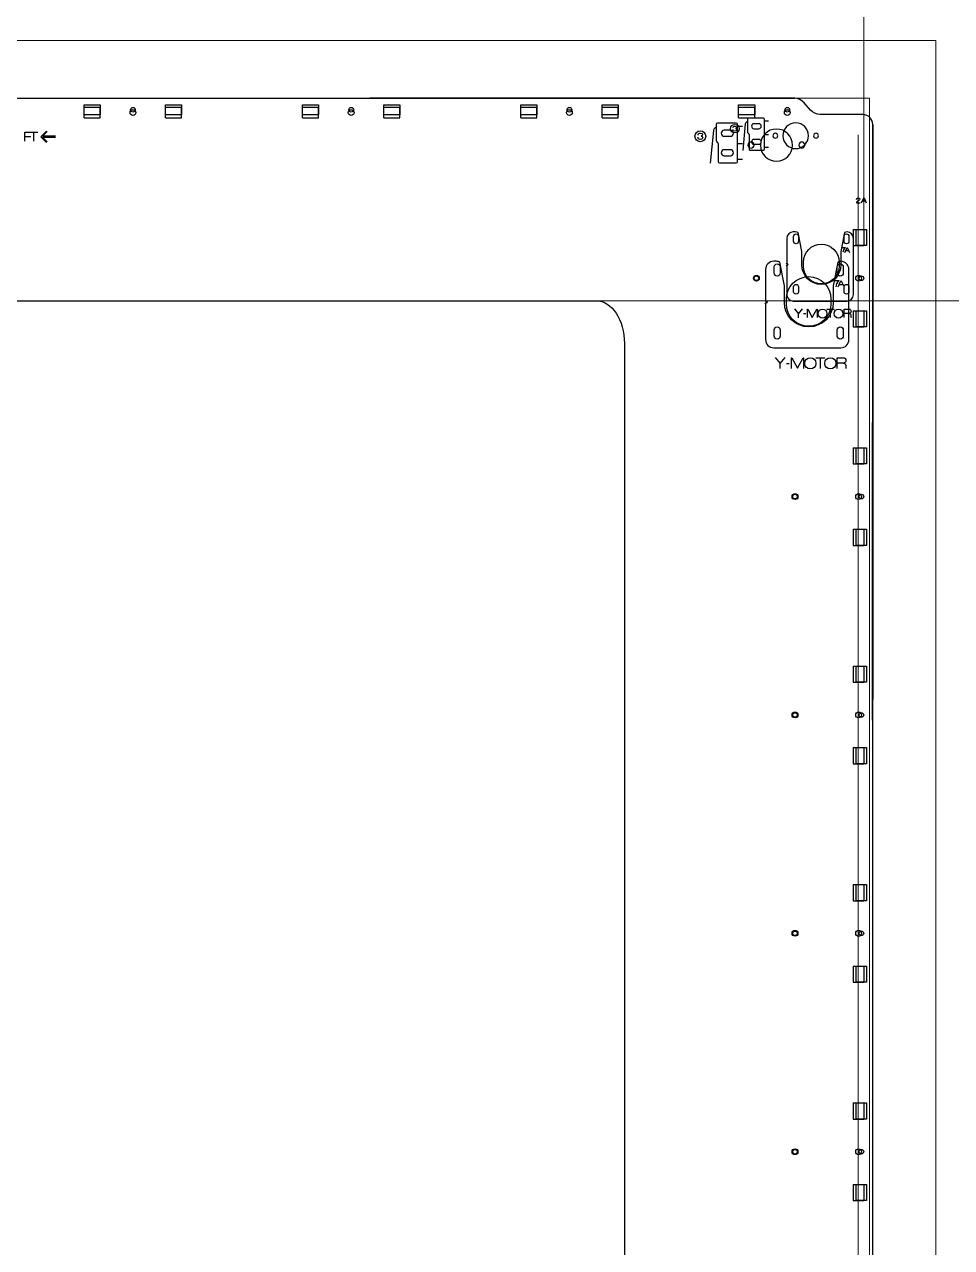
# Model space of a CAD drawing. Header units: millimetres. Extents: x -1949 to 1995, y -2739 to 1842.
# Drawn here: x -391 to 65, y 14 to 615 of the extents above; entities that cross this region are included whole.
import ezdxf

# ---------------------------------------------------------------- set-up
doc = ezdxf.new("R2010")
doc.units = ezdxf.units.MM
for name, color, linetype, true_color in [('CHANGED_PARTS', 3, 'Continuous', 0x00ff00), ('CUTS', 1, 'Continuous', 0xff0000), ('ORIGIONAL_PARTS_THAT_WERE_', 6, 'Continuous', 0xff00ff), ('TEXT', 5, 'Continuous', 0x0000ff)]:
    doc.layers.add(name, color=color, linetype=linetype, true_color=true_color)
doc.layers.add('Laser Table', color=2, linetype='Continuous', lineweight=0, true_color=0xffff00)
doc.layers.add('Referance lines', color=2, linetype='Continuous', lineweight=0, true_color=0xffff00)

msp = doc.modelspace()

# ---------------------------------------------------------------- linework, layer by layer
at = {"layer": 'CHANGED_PARTS'}
for p, q in [((-361.44, 569.11), (-361.44, 574.31)), ((-361.44, 574.31), (-353.57, 574.31)), ((-353.57, 569.11), (-353.57, 574.31)), ((-321.44, 569.11), (-321.44, 574.31)), ((-321.44, 574.31), (-313.57, 574.31)), ((-313.57, 569.11), (-313.57, 574.31)), ((-254.1, 569.11), (-254.1, 574.31)), ((-254.1, 574.31), (-246.23, 574.31)), ((-246.23, 569.11), (-246.23, 574.31)), ((-214.1, 569.11), (-214.1, 574.31)), ((-214.1, 574.31), (-206.23, 574.31)), ((-206.23, 569.11), (-206.23, 574.31)), ((-146.76, 569.11), (-146.76, 574.31)), ((-146.76, 574.31), (-138.89, 574.31)), ((-138.89, 569.11), (-138.89, 574.31)), ((-106.76, 569.11), (-106.76, 574.31)), ((-106.76, 574.31), (-98.89, 574.31)), ((-98.89, 569.11), (-98.89, 574.31)), ((-39.59, 569.11), (-39.59, 574.31)), ((-39.59, 574.31), (-31.71, 574.31)), ((-31.71, 569.11), (-31.71, 574.31)), ((-361.44, 569.11), (-353.57, 569.11)), ((-321.44, 569.11), (-313.57, 569.11)), ((-254.1, 569.11), (-246.23, 569.11)), ((-214.1, 569.11), (-206.23, 569.11)), ((-146.76, 569.11), (-138.89, 569.11)), ((-106.76, 569.11), (-98.89, 569.11)), ((-39.59, 569.11), (-31.71, 569.11)), ((16.8, 514.19), (22, 514.19)), ((16.8, 514.19), (16.8, 506.31)), ((22, 514.19), (22, 506.31)), ((16.8, 506.31), (22, 506.31)), ((16.8, 474.19), (22, 474.19)), ((16.8, 474.19), (16.8, 466.31)), ((22, 474.19), (22, 466.31)), ((16.8, 466.31), (22, 466.31)), ((16.8, 406.85), (22, 406.85)), ((16.8, 406.85), (16.8, 398.97)), ((22, 406.85), (22, 398.97)), ((16.8, 398.97), (22, 398.97)), ((16.8, 366.85), (22, 366.85)), ((16.8, 366.85), (16.8, 358.97)), ((22, 366.85), (22, 358.97)), ((16.8, 358.97), (22, 358.97)), ((16.8, 299.51), (22, 299.51)), ((16.8, 299.51), (16.8, 291.63)), ((22, 299.51), (22, 291.63)), ((16.8, 291.63), (22, 291.63)), ((16.8, 259.51), (22, 259.51)), ((16.8, 259.51), (16.8, 251.63)), ((22, 259.51), (22, 251.63)), ((16.8, 251.63), (22, 251.63)), ((16.8, 192.17), (22, 192.17)), ((16.8, 192.17), (16.8, 184.29)), ((22, 192.17), (22, 184.29)), ((16.8, 184.29), (22, 184.29)), ((16.8, 152.17), (22, 152.17)), ((16.8, 152.17), (16.8, 144.29)), ((22, 152.17), (22, 144.29)), ((16.8, 144.29), (22, 144.29)), ((16.8, 84.83), (22, 84.83)), ((16.8, 84.83), (16.8, 76.95)), ((22, 84.83), (22, 76.95)), ((16.8, 76.95), (22, 76.95)), ((16.8, 44.83), (22, 44.83)), ((16.8, 44.83), (16.8, 36.95)), ((22, 44.83), (22, 36.95)), ((16.8, 36.95), (22, 36.95))]:
    msp.add_line(p, q, dxfattribs=at)
at = {"layer": 'CHANGED_PARTS', "color": 3, "true_color": 0x00ff00}
for points in [[(-338.93, 571.71), (-338.93, 572.49), (-338.29, 573.13), (-337.51, 573.13)], [(-337.51, 570.28), (-338.29, 570.28), (-338.93, 570.92), (-338.93, 571.71)], [(-337.51, 573.13), (-336.72, 573.13), (-336.08, 572.49), (-336.08, 571.71)], [(-336.08, 571.71), (-336.08, 570.92), (-336.72, 570.28), (-337.51, 570.28)], [(-231.59, 571.71), (-231.59, 572.49), (-230.95, 573.13), (-230.17, 573.13)], [(-230.17, 570.28), (-230.95, 570.28), (-231.59, 570.92), (-231.59, 571.71)], [(-230.17, 573.13), (-229.38, 573.13), (-228.74, 572.49), (-228.74, 571.71)], [(-228.74, 571.71), (-228.74, 570.92), (-229.38, 570.28), (-230.17, 570.28)], [(-124.25, 571.71), (-124.25, 572.49), (-123.61, 573.13), (-122.83, 573.13)], [(-122.83, 570.28), (-123.61, 570.28), (-124.25, 570.92), (-124.25, 571.71)], [(-122.83, 573.13), (-122.04, 573.13), (-121.4, 572.49), (-121.4, 571.71)], [(-121.4, 571.71), (-121.4, 570.92), (-122.04, 570.28), (-122.83, 570.28)], [(-17.07, 571.71), (-17.07, 572.49), (-16.44, 573.13), (-15.65, 573.13)], [(-15.65, 570.28), (-16.44, 570.28), (-17.07, 570.92), (-17.07, 571.71)], [(-15.65, 573.13), (-14.86, 573.13), (-14.23, 572.49), (-14.23, 571.71)], [(-14.23, 571.71), (-14.23, 570.92), (-14.86, 570.28), (-15.65, 570.28)], [(-32.31, 490.25), (-32.31, 491.04), (-31.67, 491.68), (-30.88, 491.68)], [(-30.88, 488.83), (-31.67, 488.83), (-32.31, 489.47), (-32.31, 490.25)], [(-30.88, 491.68), (-30.09, 491.68), (-29.46, 491.04), (-29.46, 490.25)], [(-29.46, 490.25), (-29.46, 489.47), (-30.09, 488.83), (-30.88, 488.83)], [(17.97, 490.25), (17.97, 491.04), (18.61, 491.68), (19.4, 491.68)], [(19.4, 488.83), (18.61, 488.83), (17.97, 489.46), (17.97, 490.25)], [(19.4, 491.68), (20.18, 491.68), (20.82, 491.04), (20.82, 490.25)], [(20.82, 490.25), (20.82, 489.46), (20.18, 488.83), (19.4, 488.83)], [(-13.3, 382.91), (-13.3, 383.7), (-12.66, 384.34), (-11.87, 384.34)], [(-11.87, 381.49), (-12.66, 381.49), (-13.3, 382.13), (-13.3, 382.91)], [(-11.87, 384.34), (-11.09, 384.34), (-10.45, 383.7), (-10.45, 382.91)], [(-10.45, 382.91), (-10.45, 382.13), (-11.09, 381.49), (-11.87, 381.49)], [(17.97, 382.91), (17.97, 383.7), (18.61, 384.34), (19.4, 384.34)], [(19.4, 381.49), (18.61, 381.49), (17.97, 382.12), (17.97, 382.91)], [(19.4, 384.34), (20.18, 384.34), (20.82, 383.7), (20.82, 382.91)], [(20.82, 382.91), (20.82, 382.12), (20.18, 381.49), (19.4, 381.49)], [(-13.3, 275.57), (-13.3, 276.36), (-12.66, 277), (-11.87, 277)], [(-11.87, 277), (-11.09, 277), (-10.45, 276.36), (-10.45, 275.57)], [(17.97, 275.57), (17.97, 276.36), (18.61, 277), (19.4, 277)], [(19.4, 277), (20.18, 277), (20.82, 276.36), (20.82, 275.57)], [(-11.87, 274.15), (-12.66, 274.15), (-13.3, 274.79), (-13.3, 275.57)], [(-10.45, 275.57), (-10.45, 274.79), (-11.09, 274.15), (-11.87, 274.15)], [(19.4, 274.15), (18.61, 274.15), (17.97, 274.78), (17.97, 275.57)], [(20.82, 275.57), (20.82, 274.78), (20.18, 274.15), (19.4, 274.15)], [(-13.3, 168.23), (-13.3, 169.02), (-12.66, 169.66), (-11.87, 169.66)], [(-11.87, 169.66), (-11.09, 169.66), (-10.45, 169.02), (-10.45, 168.23)], [(17.97, 168.23), (17.97, 169.02), (18.61, 169.66), (19.4, 169.66)], [(19.4, 169.66), (20.18, 169.66), (20.82, 169.02), (20.82, 168.23)], [(-11.87, 166.81), (-12.66, 166.81), (-13.3, 167.45), (-13.3, 168.23)], [(-10.45, 168.23), (-10.45, 167.45), (-11.09, 166.81), (-11.87, 166.81)], [(19.4, 166.81), (18.61, 166.81), (17.97, 167.44), (17.97, 168.23)], [(20.82, 168.23), (20.82, 167.44), (20.18, 166.81), (19.4, 166.81)], [(-13.3, 60.89), (-13.3, 61.68), (-12.66, 62.32), (-11.87, 62.32)], [(-11.87, 59.47), (-12.66, 59.47), (-13.3, 60.11), (-13.3, 60.89)], [(-11.87, 62.32), (-11.09, 62.32), (-10.45, 61.68), (-10.45, 60.89)], [(-10.45, 60.89), (-10.45, 60.11), (-11.09, 59.47), (-11.87, 59.47)], [(17.97, 60.89), (17.97, 61.68), (18.61, 62.32), (19.4, 62.32)], [(19.4, 59.47), (18.61, 59.47), (17.97, 60.1), (17.97, 60.89)], [(19.4, 62.32), (20.18, 62.32), (20.82, 61.68), (20.82, 60.89)], [(20.82, 60.89), (20.82, 60.1), (20.18, 59.47), (19.4, 59.47)]]:
    msp.add_open_spline(points, degree=3, dxfattribs=at)
at = {"layer": 'CHANGED_PARTS'}
for points in [[(-21.01, 563.62), (-25.37, 563.62), (-28.9, 560.08), (-28.9, 555.72)], [(-13.11, 555.72), (-13.11, 560.08), (-16.64, 563.62), (-21.01, 563.62)], [(-33.5, 557.22), (-34.33, 557.22), (-35.01, 556.55), (-35.01, 555.72)], [(-35.01, 555.72), (-35.01, 554.89), (-34.33, 554.22), (-33.5, 554.22)], [(-32, 555.72), (-32, 556.55), (-32.68, 557.22), (-33.5, 557.22)], [(-33.5, 554.22), (-32.68, 554.22), (-32, 554.89), (-32, 555.72)], [(-28.9, 555.72), (-28.9, 551.36), (-25.37, 547.82), (-21.01, 547.82)], [(-21.01, 547.82), (-16.64, 547.82), (-13.11, 551.36), (-13.11, 555.72)], [(-8.5, 557.22), (-9.33, 557.22), (-10, 556.55), (-10, 555.72)], [(-10, 555.72), (-10, 554.89), (-9.33, 554.22), (-8.5, 554.22)], [(-7.01, 555.72), (-7.01, 556.55), (-7.68, 557.22), (-8.5, 557.22)], [(-8.5, 554.22), (-7.68, 554.22), (-7.01, 554.89), (-7.01, 555.72)]]:
    msp.add_open_spline(points, degree=3, dxfattribs=at)
at = {"layer": 'CUTS', "color": 1, "true_color": 0xff0000}
for p, q in [((-773.36, 578.72), (-11.99, 578.72)), ((26.33, 565.92), (26.32, -559.48)), ((-95.77, 247.4), (-95.77, 241.21))]:
    msp.add_line(p, q, dxfattribs=at)
for points in [[(-11.99, 578.72), (-221.03, 578.72)], [(-4.27, 572.88), (-7.36, 576.56)], [(21.53, 570.72), (0.36, 570.72), (0.36, 570.72)], [(26.32, 273.1), (26.33, 565.92)], [(-43.68, 563.07), (-46.68, 563.07)], [(-46.68, 560.07), (-43.68, 560.07), (-43.68, 560.07)], [(-43.68, 553.47), (-46.68, 553.47)], [(-46.68, 550.47), (-43.68, 550.47), (-43.68, 550.47)], [(-22.14, 492.87), (-22.14, 495.88)], [(-19.14, 495.88), (-19.14, 492.87), (-19.14, 492.87)], [(8.86, 492.87), (8.86, 495.88)], [(11.86, 495.88), (11.86, 492.87), (11.86, 492.87)], [(-711.19, 479.24), (-109.71, 479.24)], [(-16.09, 477.62), (-16.09, 480.12)], [(5.81, 480.12), (5.81, 477.62), (5.81, 477.62)], [(-22.14, 461.87), (-22.14, 464.88)], [(-19.14, 464.88), (-19.14, 461.87), (-19.14, 461.87)], [(8.86, 461.87), (8.86, 464.88)], [(11.86, 464.88), (11.86, 461.87), (11.86, 461.87)], [(-95.77, 458.23), (-95.77, 247.4)], [(-95.77, 241.21), (-95.77, -393.04)]]:
    msp.add_lwpolyline(points, dxfattribs=at)
for points in [[(-7.36, 576.56), (-8.35, 577.75), (-10.44, 578.72), (-11.99, 578.72)], [(0.36, 570.72), (-1.19, 570.72), (-3.28, 571.69), (-4.27, 572.88)], [(26.33, 565.92), (26.33, 568.56), (24.17, 570.72), (21.53, 570.72)], [(-46.68, 563.07), (-47.51, 563.07), (-48.18, 562.4), (-48.18, 561.57)], [(-48.18, 561.57), (-48.18, 560.74), (-47.51, 560.07), (-46.68, 560.07)], [(-42.18, 561.57), (-42.18, 562.4), (-42.85, 563.07), (-43.68, 563.07)], [(-43.68, 560.07), (-42.85, 560.07), (-42.18, 560.74), (-42.18, 561.57)], [(-46.68, 553.47), (-47.51, 553.47), (-48.18, 552.8), (-48.18, 551.97)], [(-42.18, 551.97), (-42.18, 552.8), (-42.85, 553.47), (-43.68, 553.47)], [(-48.18, 551.97), (-48.18, 551.14), (-47.51, 550.47), (-46.68, 550.47)], [(-43.68, 550.47), (-42.85, 550.47), (-42.18, 551.14), (-42.18, 551.97)], [(-22.14, 495.88), (-22.14, 496.71), (-21.47, 497.38), (-20.64, 497.38)], [(-20.64, 497.38), (-19.81, 497.38), (-19.14, 496.71), (-19.14, 495.88)], [(8.86, 495.88), (8.86, 496.71), (9.53, 497.38), (10.36, 497.38)], [(10.36, 497.38), (11.19, 497.38), (11.86, 496.71), (11.86, 495.88)], [(-20.64, 491.37), (-21.47, 491.37), (-22.14, 492.04), (-22.14, 492.87)], [(-19.14, 492.87), (-19.14, 492.04), (-19.81, 491.37), (-20.64, 491.37)], [(-16.09, 480.12), (-16.09, 486.17), (-11.18, 491.07), (-5.14, 491.07)], [(-5.14, 491.07), (0.91, 491.07), (5.81, 486.17), (5.81, 480.12)], [(10.36, 491.37), (9.53, 491.37), (8.86, 492.04), (8.86, 492.87)], [(11.86, 492.87), (11.86, 492.04), (11.19, 491.37), (10.36, 491.37)], [(-109.71, 479.24), (-102.01, 479.24), (-95.77, 469.84), (-95.77, 458.23)], [(-5.14, 466.67), (-11.18, 466.67), (-16.09, 471.57), (-16.09, 477.62)], [(5.81, 477.62), (5.81, 471.57), (0.91, 466.67), (-5.14, 466.67)], [(-22.14, 464.88), (-22.14, 465.71), (-21.47, 466.38), (-20.64, 466.38)], [(-20.64, 466.38), (-19.81, 466.38), (-19.14, 465.71), (-19.14, 464.88)], [(8.86, 464.88), (8.86, 465.71), (9.53, 466.38), (10.36, 466.38)], [(10.36, 466.38), (11.19, 466.38), (11.86, 465.71), (11.86, 464.88)], [(-20.64, 460.37), (-21.47, 460.37), (-22.14, 461.04), (-22.14, 461.87)], [(-19.14, 461.87), (-19.14, 461.04), (-19.81, 460.37), (-20.64, 460.37)], [(10.36, 460.37), (9.53, 460.37), (8.86, 461.04), (8.86, 461.87)], [(11.86, 461.87), (11.86, 461.04), (11.19, 460.37), (10.36, 460.37)]]:
    msp.add_open_spline(points, degree=3, dxfattribs=at)
at = {"layer": 'Laser Table', "color": 2, "true_color": 0xffff00}
for p in [(-842.68, 607.22), (57.32, -592.78)]:
    msp.add_line(p, (57.32, 607.22), dxfattribs=at)
at = {"layer": 'ORIGIONAL_PARTS_THAT_WERE_', "color": 6, "true_color": 0xff00ff}
for points in [[(-361.44, 575.59), (-353.57, 575.59), (-353.57, 570.63), (-361.44, 570.63), (-361.44, 575.59), (-361.44, 575.59)], [(-321.44, 575.59), (-313.57, 575.59), (-313.57, 570.63), (-321.44, 570.63), (-321.44, 575.59), (-321.44, 575.59)], [(-254.1, 575.59), (-246.23, 575.59), (-246.23, 570.63), (-254.1, 570.63), (-254.1, 575.59), (-254.1, 575.59)], [(-214.1, 575.59), (-206.23, 575.59), (-206.23, 570.63), (-214.1, 570.63), (-214.1, 575.59), (-214.1, 575.59)], [(-146.76, 575.59), (-138.89, 575.59), (-138.89, 570.63), (-146.76, 570.63), (-146.76, 575.59), (-146.76, 575.59)], [(-106.76, 575.59), (-98.89, 575.59), (-98.89, 570.63), (-106.76, 570.63), (-106.76, 575.59), (-106.76, 575.59)], [(-39.59, 575.59), (-31.71, 575.59), (-31.71, 570.63), (-39.59, 570.63), (-39.59, 575.59), (-39.59, 575.59)], [(-36.32, 566.1), (-37.55, 553.15)], [(-35.1, 562.1), (-35.1, 568.64)], [(-34.65, 569.09), (-27.49, 569.09)], [(-29.68, 566.2), (-32.08, 566.2)], [(-27.04, 568.64), (-27.04, 553.6)], [(-27.04, 567.73), (-24.95, 567.73)], [(-41.18, 563.88), (-41.18, 563.88)], [(-34.69, 561.37), (-34.73, 561.39)], [(-34.32, 553.6), (-34.32, 560.66)], [(-32.08, 563.8), (-29.68, 563.8), (-29.68, 563.8)], [(-27.04, 560.89), (-24.95, 560.89)], [(-29.68, 558.52), (-32.08, 558.52)], [(-32.08, 556.12), (-29.68, 556.12), (-29.68, 556.12)], [(-27.04, 554.76), (-24.95, 554.76)], [(-27.49, 553.15), (-33.87, 553.15), (-33.87, 553.15)], [(-11.72, 513.02), (-12.72, 513.02)], [(-8.52, 496.82), (-8.52, 503.4), (-10.31, 512.69)], [(12.46, 512.69), (10.67, 503.39), (10.68, 496.82)], [(23.25, 506.31), (18.29, 506.31), (18.29, 514.19), (23.25, 514.19), (23.25, 506.31), (23.25, 506.31)], [(-15.92, 509.82), (-15.92, 497.72), (-15.22, 497.01), (-15.92, 496.3), (-15.92, 482.22), (-15.92, 482.22)], [(-12.55, 508.44), (-12.55, 510.85)], [(-10.15, 510.85), (-10.15, 508.44), (-10.15, 508.44)], [(11.21, 505.41), (12.9, 505.41), (12.9, 505.32)], [(12.25, 508.44), (12.25, 510.85)], [(12.65, 502.98), (13.76, 505.4), (13.85, 505.4), (14.96, 502.98)], [(14.65, 510.85), (14.65, 508.44), (14.65, 508.44)], [(16.88, 482.22), (16.88, 509.82)], [(14.59, 503.78), (13.01, 503.78)], [(-16.27, 497.72), (-15.57, 497.01), (-16.27, 496.3)], [(-7.71, 496.24), (-7.71, 498.24)], [(9.81, 498.24), (9.81, 496.24), (9.81, 496.24)], [(-12.55, 483.64), (-12.55, 486.05)], [(-10.15, 486.05), (-10.15, 483.64), (-10.15, 483.64)], [(12.25, 483.64), (12.25, 486.05)], [(14.65, 486.05), (14.65, 483.64), (14.65, 483.64)], [(-12.72, 479.02), (13.68, 479.02)], [(-12.12, 475.17), (-10.18, 472.79), (-8.24, 475.17)], [(-5.75, 470.91), (-5.75, 475.08), (-5.55, 475.08), (-3.36, 471.03), (-3.35, 471.03), (-1.17, 475.08), (-0.98, 475.08), (-0.98, 470.91)], [(3.86, 475.08), (7.45, 475.08)], [(5.66, 470.91), (5.66, 475.08)], [(12.25, 470.91), (12.25, 475.08), (14.54, 475.08)], [(-10.18, 470.82), (-10.18, 472.79)], [(-7.71, 472.9), (-6.6, 472.9)], [(14.69, 472.93), (12.25, 472.93)], [(14.7, 472.95), (14.69, 472.93)], [(23.25, 466.31), (18.29, 466.31), (18.29, 474.19), (23.25, 474.19), (23.25, 466.31), (23.25, 466.31)], [(23.25, 398.97), (18.29, 398.97), (18.29, 406.85), (23.25, 406.85), (23.25, 398.97), (23.25, 398.97)], [(23.25, 358.97), (18.29, 358.97), (18.29, 366.85), (23.25, 366.85), (23.25, 358.97), (23.25, 358.97)], [(23.25, 291.63), (18.29, 291.63), (18.29, 299.51), (23.25, 299.51), (23.25, 291.63), (23.25, 291.63)], [(23.25, 251.63), (18.29, 251.63), (18.29, 259.51), (23.25, 259.51), (23.25, 251.63), (23.25, 251.63)], [(23.25, 184.29), (18.29, 184.29), (18.29, 192.17), (23.25, 192.17), (23.25, 184.29), (23.25, 184.29)], [(23.25, 144.29), (18.29, 144.29), (18.29, 152.17), (23.25, 152.17), (23.25, 144.29), (23.25, 144.29)], [(23.25, 76.95), (18.29, 76.95), (18.29, 84.83), (23.25, 84.83), (23.25, 76.95), (23.25, 76.95)], [(23.25, 36.95), (18.29, 36.95), (18.29, 44.83), (23.25, 44.83), (23.25, 36.95), (23.25, 36.95)]]:
    msp.add_lwpolyline(points, dxfattribs=at)
for points in [[(-338.65, 573.11), (-338.65, 573.74), (-338.13, 574.25), (-337.51, 574.25)], [(-337.51, 571.97), (-338.13, 571.97), (-338.65, 572.48), (-338.65, 573.11)], [(-337.51, 574.25), (-336.87, 574.25), (-336.37, 573.74), (-336.37, 573.11)], [(-336.37, 573.11), (-336.37, 572.48), (-336.87, 571.97), (-337.51, 571.97)], [(-231.31, 573.11), (-231.31, 573.74), (-230.79, 574.25), (-230.17, 574.25)], [(-230.17, 571.97), (-230.79, 571.97), (-231.31, 572.48), (-231.31, 573.11)], [(-230.17, 574.25), (-229.53, 574.25), (-229.03, 573.74), (-229.03, 573.11)], [(-229.03, 573.11), (-229.03, 572.48), (-229.53, 571.97), (-230.17, 571.97)], [(-123.97, 573.11), (-123.97, 573.74), (-123.45, 574.25), (-122.83, 574.25)], [(-122.83, 571.97), (-123.45, 571.97), (-123.97, 572.48), (-123.97, 573.11)], [(-122.83, 574.25), (-122.19, 574.25), (-121.69, 573.74), (-121.69, 573.11)], [(-121.69, 573.11), (-121.69, 572.48), (-122.19, 571.97), (-122.83, 571.97)], [(-16.79, 573.11), (-16.79, 573.74), (-16.28, 574.25), (-15.65, 574.25)], [(-15.65, 571.97), (-16.28, 571.97), (-16.79, 572.48), (-16.79, 573.11)], [(-15.65, 574.25), (-15.02, 574.25), (-14.51, 573.74), (-14.51, 573.11)], [(-14.51, 573.11), (-14.51, 572.48), (-15.02, 571.97), (-15.65, 571.97)], [(-43.61, 563.8), (-43.61, 564.97), (-42.66, 565.92), (-41.48, 565.92)], [(-41.48, 565.92), (-40.31, 565.92), (-39.36, 564.97), (-39.36, 563.8)], [(-35.13, 567.14), (-35.76, 567.2), (-36.26, 566.73), (-36.32, 566.1)], [(-35.1, 568.64), (-35.1, 568.89), (-34.9, 569.09), (-34.65, 569.09)], [(-32.08, 566.2), (-32.74, 566.2), (-33.28, 565.66), (-33.28, 565)], [(-28.48, 565), (-28.48, 565.66), (-29.02, 566.2), (-29.68, 566.2)], [(-27.49, 569.09), (-27.24, 569.09), (-27.04, 568.89), (-27.04, 568.64)], [(-11.54, 566.64), (-15.03, 566.64), (-17.86, 563.81), (-17.86, 560.32)], [(-5.22, 560.32), (-5.22, 563.81), (-8.05, 566.64), (-11.54, 566.64)], [(-41.48, 561.68), (-42.66, 561.68), (-43.61, 562.63), (-43.61, 563.8)], [(-42.4, 563.34), (-42.4, 563.36), (-42.4, 563.39), (-42.4, 563.41)], [(-41.49, 562.55), (-42.11, 562.55), (-42.4, 562.87), (-42.4, 563.34)], [(-42.34, 564.24), (-42.31, 564.74), (-42.1, 565.05), (-41.43, 565.05)], [(-40.56, 563.24), (-40.56, 562.98), (-40.74, 562.55), (-41.49, 562.55)], [(-39.36, 563.8), (-39.36, 562.63), (-40.31, 561.68), (-41.48, 561.68)], [(-41.43, 565.05), (-40.86, 565.05), (-40.62, 564.79), (-40.62, 564.42)], [(-40.62, 564.42), (-40.62, 564.19), (-40.75, 563.93), (-41.18, 563.88)], [(-41.18, 563.88), (-40.72, 563.83), (-40.56, 563.56), (-40.56, 563.24)], [(-34.73, 561.39), (-34.94, 561.54), (-35.1, 561.85), (-35.1, 562.1)], [(-34.32, 560.66), (-34.32, 560.91), (-34.49, 561.23), (-34.69, 561.37)], [(-33.28, 565), (-33.28, 564.34), (-32.74, 563.8), (-32.08, 563.8)], [(-29.68, 563.8), (-29.02, 563.8), (-28.48, 564.34), (-28.48, 565)], [(-21.54, 561.52), (-22.2, 561.52), (-22.74, 560.98), (-22.74, 560.32)], [(-22.74, 560.32), (-22.74, 559.66), (-22.2, 559.12), (-21.54, 559.12)], [(-20.34, 560.32), (-20.34, 560.98), (-20.88, 561.52), (-21.54, 561.52)], [(-21.54, 559.12), (-20.88, 559.12), (-20.34, 559.66), (-20.34, 560.32)], [(-17.86, 560.32), (-17.86, 556.83), (-15.03, 554), (-11.54, 554)], [(-11.54, 554), (-8.05, 554), (-5.22, 556.83), (-5.22, 560.32)], [(-1.54, 561.52), (-2.2, 561.52), (-2.74, 560.98), (-2.74, 560.32)], [(-2.74, 560.32), (-2.74, 559.66), (-2.2, 559.12), (-1.54, 559.12)], [(-0.34, 560.32), (-0.34, 560.98), (-0.88, 561.52), (-1.54, 561.52)], [(-1.54, 559.12), (-0.88, 559.12), (-0.34, 559.66), (-0.34, 560.32)], [(-33.87, 553.15), (-34.12, 553.15), (-34.32, 553.35), (-34.32, 553.6)], [(-32.08, 558.52), (-32.74, 558.52), (-33.28, 557.98), (-33.28, 557.32)], [(-33.28, 557.32), (-33.28, 556.66), (-32.74, 556.12), (-32.08, 556.12)], [(-28.48, 557.32), (-28.48, 557.98), (-29.02, 558.52), (-29.68, 558.52)], [(-29.68, 556.12), (-29.02, 556.12), (-28.48, 556.66), (-28.48, 557.32)], [(-27.04, 553.6), (-27.04, 553.35), (-27.24, 553.15), (-27.49, 553.15)], [(-12.72, 513.02), (-14.49, 513.02), (-15.92, 511.59), (-15.92, 509.82)], [(-12.55, 510.85), (-12.55, 511.51), (-12.02, 512.05), (-11.35, 512.05)], [(-10.31, 512.69), (-10.73, 512.9), (-11.21, 513.02), (-11.72, 513.02)], [(-11.35, 512.05), (-10.69, 512.05), (-10.15, 511.51), (-10.15, 510.85)], [(12.25, 510.85), (12.25, 511.51), (12.79, 512.05), (13.45, 512.05)], [(13.78, 513.02), (13.31, 513.01), (12.86, 512.89), (12.46, 512.69)], [(13.45, 512.05), (14.11, 512.05), (14.65, 511.51), (14.65, 510.85)], [(16.88, 509.82), (16.88, 511.56), (15.5, 512.96), (13.78, 513.02)], [(-11.35, 507.24), (-12.02, 507.24), (-12.55, 507.78), (-12.55, 508.44)], [(-10.15, 508.44), (-10.15, 507.78), (-10.69, 507.24), (-11.35, 507.24)], [(-7.71, 498.24), (-7.71, 503.08), (-3.79, 507), (1.05, 507)], [(1.05, 507), (5.89, 507), (9.81, 503.08), (9.81, 498.24)], [(12.9, 505.32), (12.12, 504.63), (11.76, 503.85), (11.72, 503.02)], [(13.45, 507.24), (12.79, 507.24), (12.25, 507.78), (12.25, 508.44)], [(14.65, 508.44), (14.65, 507.78), (14.11, 507.24), (13.45, 507.24)], [(1.08, 487.22), (-4.22, 487.22), (-8.52, 491.52), (-8.52, 496.82)], [(1.05, 487.48), (-3.79, 487.48), (-7.71, 491.4), (-7.71, 496.24)], [(9.81, 496.24), (9.81, 491.4), (5.89, 487.48), (1.05, 487.48)], [(10.68, 496.82), (10.68, 491.52), (6.38, 487.22), (1.08, 487.22)], [(-32.02, 490.25), (-32.02, 490.88), (-31.51, 491.39), (-30.88, 491.39)], [(-30.88, 489.11), (-31.51, 489.11), (-32.02, 489.62), (-32.02, 490.25)], [(-30.88, 491.39), (-30.25, 491.39), (-29.74, 490.88), (-29.74, 490.25)], [(-29.74, 490.25), (-29.74, 489.62), (-30.25, 489.11), (-30.88, 489.11)], [(-12.55, 486.05), (-12.55, 486.71), (-12.02, 487.25), (-11.35, 487.25)], [(-11.35, 487.25), (-10.69, 487.25), (-10.15, 486.71), (-10.15, 486.05)], [(12.25, 486.05), (12.25, 486.71), (12.79, 487.25), (13.45, 487.25)], [(13.45, 487.25), (14.11, 487.25), (14.65, 486.71), (14.65, 486.05)], [(19.63, 490.25), (19.63, 490.88), (20.14, 491.39), (20.77, 491.39)], [(20.77, 489.11), (20.14, 489.11), (19.63, 489.62), (19.63, 490.25)], [(20.77, 491.39), (21.4, 491.39), (21.91, 490.88), (21.91, 490.25)], [(21.91, 490.25), (21.91, 489.62), (21.4, 489.11), (20.77, 489.11)], [(-15.92, 482.22), (-15.92, 480.46), (-14.49, 479.02), (-12.72, 479.02)], [(-11.35, 482.44), (-12.02, 482.44), (-12.55, 482.98), (-12.55, 483.64)], [(-10.15, 483.64), (-10.15, 482.98), (-10.69, 482.44), (-11.35, 482.44)], [(13.45, 482.44), (12.79, 482.44), (12.25, 482.98), (12.25, 483.64)], [(14.65, 483.64), (14.65, 482.98), (14.11, 482.44), (13.45, 482.44)], [(13.68, 479.02), (15.45, 479.02), (16.88, 480.46), (16.88, 482.22)], [(-0.47, 472.9), (-0.47, 474.28), (0.5, 475.08), (1.69, 475.08)], [(1.69, 475.08), (2.89, 475.08), (3.86, 474.28), (3.86, 472.9)], [(7.38, 472.9), (7.38, 474.28), (8.35, 475.08), (9.54, 475.08)], [(9.54, 475.08), (10.74, 475.08), (11.7, 474.28), (11.7, 472.9)], [(14.54, 475.08), (15.38, 475.08), (15.69, 474.68), (15.69, 473.94)], [(1.69, 470.72), (0.5, 470.72), (-0.47, 471.52), (-0.47, 472.9)], [(3.86, 472.9), (3.86, 471.52), (2.89, 470.72), (1.69, 470.72)], [(9.54, 470.72), (8.35, 470.72), (7.38, 471.52), (7.38, 472.9)], [(11.7, 472.9), (11.7, 471.52), (10.74, 470.72), (9.54, 470.72)], [(14.69, 472.93), (15.33, 472.93), (15.62, 472.63), (15.62, 472.06)], [(15.69, 473.94), (15.69, 473.54), (15.42, 472.99), (14.7, 472.95)], [(15.62, 472.06), (15.62, 471.91), (15.63, 471.08), (15.71, 470.91)], [(-13.01, 382.91), (-13.01, 383.54), (-12.5, 384.05), (-11.87, 384.05)], [(-11.87, 381.77), (-12.5, 381.77), (-13.01, 382.28), (-13.01, 382.91)], [(-11.87, 384.05), (-11.24, 384.05), (-10.73, 383.54), (-10.73, 382.91)], [(-10.73, 382.91), (-10.73, 382.28), (-11.24, 381.77), (-11.87, 381.77)], [(19.63, 382.91), (19.63, 383.54), (20.14, 384.05), (20.77, 384.05)], [(20.77, 381.77), (20.14, 381.77), (19.63, 382.28), (19.63, 382.91)], [(20.77, 384.05), (21.4, 384.05), (21.91, 383.54), (21.91, 382.91)], [(21.91, 382.91), (21.91, 382.28), (21.4, 381.77), (20.77, 381.77)], [(-13.01, 275.57), (-13.01, 276.2), (-12.5, 276.71), (-11.87, 276.71)], [(-11.87, 276.71), (-11.24, 276.71), (-10.73, 276.2), (-10.73, 275.57)], [(19.63, 275.57), (19.63, 276.2), (20.14, 276.71), (20.77, 276.71)], [(20.77, 276.71), (21.4, 276.71), (21.91, 276.2), (21.91, 275.57)], [(-11.87, 274.43), (-12.5, 274.43), (-13.01, 274.94), (-13.01, 275.57)], [(-10.73, 275.57), (-10.73, 274.94), (-11.24, 274.43), (-11.87, 274.43)], [(20.77, 274.43), (20.14, 274.43), (19.63, 274.94), (19.63, 275.57)], [(21.91, 275.57), (21.91, 274.94), (21.4, 274.43), (20.77, 274.43)], [(-13.01, 168.23), (-13.01, 168.86), (-12.5, 169.37), (-11.87, 169.37)], [(-11.87, 169.37), (-11.24, 169.37), (-10.73, 168.86), (-10.73, 168.23)], [(19.63, 168.23), (19.63, 168.86), (20.14, 169.37), (20.77, 169.37)], [(20.77, 169.37), (21.4, 169.37), (21.91, 168.86), (21.91, 168.23)], [(-11.87, 167.09), (-12.5, 167.09), (-13.01, 167.6), (-13.01, 168.23)], [(-10.73, 168.23), (-10.73, 167.6), (-11.24, 167.09), (-11.87, 167.09)], [(20.77, 167.09), (20.14, 167.09), (19.63, 167.6), (19.63, 168.23)], [(21.91, 168.23), (21.91, 167.6), (21.4, 167.09), (20.77, 167.09)], [(-13.01, 60.89), (-13.01, 61.52), (-12.5, 62.03), (-11.87, 62.03)], [(-11.87, 59.75), (-12.5, 59.75), (-13.01, 60.26), (-13.01, 60.89)], [(-11.87, 62.03), (-11.24, 62.03), (-10.73, 61.52), (-10.73, 60.89)], [(-10.73, 60.89), (-10.73, 60.26), (-11.24, 59.75), (-11.87, 59.75)], [(19.63, 60.89), (19.63, 61.52), (20.14, 62.03), (20.77, 62.03)], [(20.77, 59.75), (20.14, 59.75), (19.63, 60.26), (19.63, 60.89)], [(20.77, 62.03), (21.4, 62.03), (21.91, 61.52), (21.91, 60.89)], [(21.91, 60.89), (21.91, 60.26), (21.4, 59.75), (20.77, 59.75)]]:
    msp.add_open_spline(points, degree=3, dxfattribs=at)
at = {"layer": 'Referance lines'}
msp.add_line((22, 514.19), (22, 1822.84), dxfattribs=at)
at = {"layer": 'Referance lines', "color": 2, "true_color": 0xffff00}
for p, q in [((-813.17, 578.72), (24.83, 578.72)), ((24.83, 578.72), (24.82, -564.28)), ((19.27, -532.4), (19.26, 560.78)), ((19.27, -539.37), (19.27, 553.81)), ((19.27, 382.91), (19.27, 490.25)), ((869.95, 479.24), (-1949.23, 479.24)), ((19.27, 275.57), (19.27, 382.91)), ((19.27, 168.23), (19.27, 275.57)), ((19.27, 60.89), (19.27, 168.23)), ((19.27, -46.45), (19.27, 60.89))]:
    msp.add_line(p, q, dxfattribs=at)
at = {"layer": 'TEXT', "color": 5, "true_color": 0x0000ff}
for points in [[(-50.46, 557.95), (-50.46, 566.12)], [(-49.9, 566.69), (-40.95, 566.69)], [(-40.38, 566.12), (-40.38, 547.32)], [(-390.7, 557.66), (-390.7, 562.02), (-387.65, 562.02)], [(-390.7, 559.99), (-387.82, 559.99)], [(-388.12, 562.02), (-384.36, 562.02)], [(-386.23, 557.66), (-386.23, 562.02)], [(-379.98, 557.06), (-382.76, 559.84), (-379.98, 562.62)], [(-375.54, 560.04), (-382.08, 560.04), (-379.68, 562.44)], [(-379.68, 557.25), (-382.08, 559.64), (-375.54, 559.64)], [(-58.06, 560.18), (-58.06, 560.17)], [(-51.99, 562.95), (-53.52, 546.76)], [(-40.38, 564.98), (-37.77, 564.98)], [(-49.95, 557.03), (-50, 557.06)], [(-49.48, 547.32), (-49.48, 556.14)], [(-40.38, 556.43), (-37.77, 556.43)], [(-40.38, 548.76), (-37.77, 548.76)], [(-40.95, 546.76), (-48.92, 546.76), (-48.92, 546.76)], [(20.87, 527.32), (21.98, 529.74), (22.07, 529.74), (23.18, 527.32)], [(18.35, 527.4), (20.13, 527.4)], [(19.55, 528.45), (18.97, 528.15)], [(22.81, 528.12), (21.23, 528.12)], [(-26.35, 494.6), (-26.35, 479.47), (-25.47, 478.58), (-26.35, 477.7), (-26.35, 460.1), (-26.35, 460.1)], [(-21.09, 498.6), (-22.35, 498.6)], [(-17.1, 478.35), (-17.1, 486.57), (-19.33, 498.19)], [(9.13, 498.19), (6.9, 486.56), (6.9, 478.35)], [(14.65, 460.1), (14.65, 494.6)], [(7.57, 489.08), (9.68, 489.08), (9.68, 488.97)], [(9.36, 486.05), (10.75, 489.07), (10.86, 489.07), (12.25, 486.05)], [(11.79, 487.04), (9.81, 487.04)], [(-26.79, 479.47), (-25.91, 478.58), (-26.79, 477.7)], [(-22.35, 456.1), (10.65, 456.1)], [(-21.6, 451.28), (-19.18, 448.3), (-16.75, 451.28)], [(-13.63, 445.95), (-13.63, 451.17), (-13.39, 451.17), (-10.65, 446.1), (-10.64, 446.1), (-7.92, 451.17), (-7.67, 451.17), (-7.67, 445.95)], [(-1.63, 451.17), (2.87, 451.17)], [(0.63, 445.95), (0.63, 451.17)], [(8.86, 445.95), (8.86, 451.17), (11.73, 451.17)], [(-19.18, 445.84), (-19.18, 448.3)], [(-16.09, 448.44), (-14.69, 448.44)], [(11.92, 448.49), (8.86, 448.48)], [(11.93, 448.5), (11.92, 448.49)]]:
    msp.add_lwpolyline(points, dxfattribs=at)
for points in [[(-50.46, 566.12), (-50.46, 566.43), (-50.21, 566.69), (-49.9, 566.69)], [(-40.95, 566.69), (-40.64, 566.69), (-40.38, 566.43), (-40.38, 566.12)], [(-61.09, 560.07), (-61.09, 561.54), (-59.9, 562.72), (-58.44, 562.72)], [(-58.44, 557.41), (-59.9, 557.41), (-61.09, 558.6), (-61.09, 560.07)], [(-59.59, 559.49), (-59.59, 559.52), (-59.58, 559.55), (-59.58, 559.59)], [(-58.44, 558.51), (-59.22, 558.51), (-59.59, 558.9), (-59.59, 559.49)], [(-59.5, 560.62), (-59.47, 561.24), (-59.21, 561.63), (-58.37, 561.63)], [(-58.44, 562.72), (-56.97, 562.72), (-55.78, 561.54), (-55.78, 560.07)], [(-55.78, 560.07), (-55.78, 558.6), (-56.97, 557.41), (-58.44, 557.41)], [(-57.29, 559.37), (-57.29, 559.04), (-57.5, 558.51), (-58.44, 558.51)], [(-58.37, 561.63), (-57.66, 561.63), (-57.35, 561.3), (-57.35, 560.84)], [(-57.35, 560.84), (-57.35, 560.55), (-57.52, 560.23), (-58.06, 560.18)], [(-58.06, 560.17), (-57.48, 560.1), (-57.29, 559.77), (-57.29, 559.37)], [(-50.5, 564.24), (-51.29, 564.32), (-51.91, 563.74), (-51.99, 562.95)], [(-50, 557.06), (-50.25, 557.24), (-50.46, 557.64), (-50.46, 557.95)], [(-49.48, 556.14), (-49.48, 556.45), (-49.69, 556.85), (-49.95, 557.03)], [(-48.92, 546.76), (-49.23, 546.76), (-49.48, 547.01), (-49.48, 547.32)], [(-40.38, 547.32), (-40.38, 547.01), (-40.64, 546.76), (-40.95, 546.76)], [(18.4, 528.99), (18.4, 529.25), (18.41, 529.84), (19.25, 529.84)], [(19.25, 529.84), (19.92, 529.84), (20.05, 529.4), (20.05, 529.17)], [(20.05, 529.17), (20.05, 528.82), (19.84, 528.62), (19.55, 528.45)], [(18.97, 528.15), (18.54, 527.9), (18.36, 527.76), (18.35, 527.4)], [(-22.35, 498.6), (-24.56, 498.6), (-26.35, 496.81), (-26.35, 494.6)], [(-19.33, 498.19), (-19.86, 498.45), (-20.46, 498.6), (-21.09, 498.6)], [(10.78, 498.59), (10.19, 498.58), (9.63, 498.43), (9.13, 498.19)], [(14.65, 494.6), (14.65, 496.76), (12.93, 498.52), (10.78, 498.59)], [(9.68, 488.97), (8.7, 488.11), (8.25, 487.13), (8.21, 486.1)], [(-5.1, 466.35), (-11.73, 466.35), (-17.1, 471.72), (-17.1, 478.35)], [(6.9, 478.35), (6.9, 471.72), (1.53, 466.35), (-5.1, 466.35)], [(-26.35, 460.1), (-26.35, 457.89), (-24.56, 456.1), (-22.35, 456.1)], [(10.65, 456.1), (12.86, 456.1), (14.65, 457.89), (14.65, 460.1)], [(-7.03, 448.44), (-7.03, 450.17), (-5.82, 451.17), (-4.33, 451.17)], [(-4.33, 451.17), (-2.84, 451.17), (-1.63, 450.17), (-1.63, 448.44)], [(2.78, 448.44), (2.78, 450.17), (3.99, 451.17), (5.48, 451.17)], [(5.48, 451.17), (6.97, 451.17), (8.18, 450.17), (8.18, 448.44)], [(11.73, 451.17), (12.77, 451.17), (13.17, 450.67), (13.17, 449.74)], [(-4.33, 445.72), (-5.82, 445.72), (-7.03, 446.72), (-7.03, 448.44)], [(-1.63, 448.44), (-1.63, 446.72), (-2.84, 445.72), (-4.33, 445.72)], [(5.48, 445.72), (3.99, 445.72), (2.78, 446.72), (2.78, 448.44)], [(8.18, 448.44), (8.18, 446.72), (6.97, 445.72), (5.48, 445.72)], [(11.92, 448.49), (12.72, 448.48), (13.07, 448.11), (13.07, 447.39)], [(13.17, 449.74), (13.17, 449.25), (12.83, 448.55), (11.93, 448.5)], [(13.07, 447.39), (13.07, 447.2), (13.09, 446.17), (13.19, 445.95)]]:
    msp.add_open_spline(points, degree=3, dxfattribs=at)

doc.saveas('drawing.dxf')
